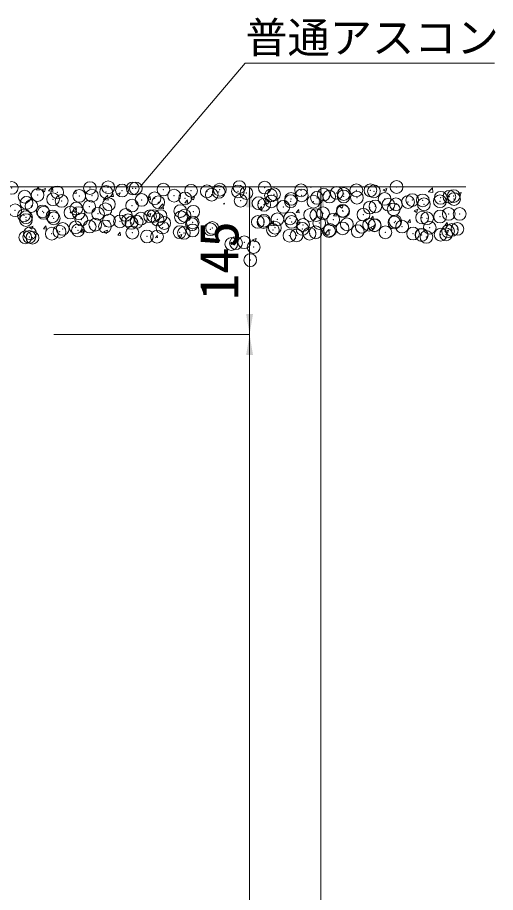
# Model space of a CAD drawing. Units: millimetres at full size; details may follow other scales. Extents: x 87398 to 114821, y -118528 to -105583.
# Drawn here: x 99921 to 100390, y -108147 to -107288 of the extents above; entities that cross this region are included whole.
import ezdxf
from ezdxf.enums import TextEntityAlignment as Align

# ---------------------------------------------------------------- set-up
doc = ezdxf.new("R2010")
doc.units = ezdxf.units.MM
doc.header["$LTSCALE"] = 25
doc.header["$PDMODE"] = 32
doc.header["$PDSIZE"] = 12.5
for name, color, linetype, lineweight in [('ハッチング', 7, 'Continuous', 5), ('基礎', 3, 'Continuous', 13), ('寸法線', 7, 'Continuous', 13), ('引出線', 4, 'Continuous', 13)]:
    doc.layers.add(name, color=color, linetype=linetype, lineweight=lineweight)
doc.styles.add('ＭＳ ゴシック', font='')
doc.styles.get('ＭＳ ゴシック').set_extended_font_data('MS Gothic')

# ---------------------------------------------------------------- blocks, each defined once
blk = doc.blocks.new('filled_arrow')
at = {"color": 0, "linetype": 'Continuous', "lineweight": -2}
blk.add_solid([(7.5, 1.25), (0, 0), (7.5, -1.25)], dxfattribs=at)

msp = doc.modelspace()

# ---------------------------------------------------------------- linework, layer by layer
at = {"layer": 'ハッチング'}
for p, q in [((99939.44, -107457.54), (99941.89, -107454.62)), ((99939.44, -107457.55), (99942.47, -107457.81)), ((99942.29, -107457.85), (99941.7, -107454.66)), ((99945.03, -107457.66), (99947.56, -107459.36)), ((99945.04, -107457.63), (99948.6, -107456.27)), ((99947.55, -107459.36), (99948.58, -107456.29)), ((99951.28, -107458.53), (99955.8, -107459.23)), ((99951.31, -107458.59), (99955.19, -107454.55)), ((99955.79, -107459.3), (99955.23, -107454.55)), ((99975.88, -107460.73), (99978.32, -107457.81)), ((99978.72, -107461.03), (99978.14, -107457.85)), ((100208.32, -107454.55), (100209.26, -107455.18)), ((100209.26, -107455.18), (100209.47, -107454.55)), ((100279.74, -107457.54), (100282.26, -107459.25)), ((100279.75, -107457.52), (100283.31, -107456.16)), ((100282.26, -107459.25), (100283.29, -107456.18)), ((100324.09, -107459.56), (100328.04, -107455.43)), ((100328.56, -107460.26), (100328, -107455.44)), ((100334.91, -107454.55), (100336.23, -107454.67)), ((100336.04, -107454.7), (100336.02, -107454.55)), ((99975.88, -107460.73), (99978.91, -107461)), ((100005.49, -107466.93), (100010.01, -107467.64)), ((100005.53, -107467), (100009.48, -107462.88)), ((100010, -107467.71), (100009.44, -107462.88)), ((100012.31, -107463.92), (100014.76, -107461)), ((100012.31, -107463.92), (100015.35, -107464.19)), ((100015.16, -107464.22), (100014.57, -107461.04)), ((100018.04, -107461.72), (100020.56, -107463.43)), ((100018.05, -107461.7), (100021.6, -107460.34)), ((100020.56, -107463.43), (100021.59, -107460.36)), ((100048.75, -107467.11), (100051.2, -107464.19)), ((100048.75, -107467.11), (100051.79, -107467.37)), ((100051.6, -107467.41), (100051.01, -107464.23)), ((100085.19, -107470.29), (100087.64, -107467.38)), ((100088.03, -107470.6), (100087.45, -107467.41)), ((100091.04, -107465.79), (100093.57, -107467.5)), ((100091.05, -107465.77), (100094.61, -107464.4)), ((100093.57, -107467.5), (100094.6, -107464.43)), ((100324.05, -107459.49), (100328.57, -107460.19)), ((100352.74, -107461.61), (100355.27, -107463.32)), ((100352.75, -107461.59), (100356.31, -107460.23)), ((100355.27, -107463.32), (100356.3, -107460.25)), ((100059.71, -107475.34), (100064.23, -107476.04)), ((100059.74, -107475.41), (100063.7, -107471.29)), ((100064.22, -107476.12), (100063.66, -107471.29)), ((100085.19, -107470.3), (100088.22, -107470.56)), ((100123.18, -107471.63), (100124.07, -107470.56)), ((100124.07, -107471.63), (100123.88, -107470.6)), ((100158.06, -107476.67), (100160.51, -107473.75)), ((100160.91, -107476.97), (100160.32, -107473.79)), ((100164.05, -107469.86), (100166.58, -107471.57)), ((100164.06, -107469.84), (100167.62, -107468.47)), ((100166.57, -107471.56), (100167.6, -107468.49)), ((100237.05, -107473.93), (100239.58, -107475.63)), ((100237.06, -107473.91), (100240.62, -107472.54)), ((100239.58, -107475.63), (100240.61, -107472.56)), ((99975.35, -107478.11), (99977.88, -107479.81)), ((99975.36, -107478.09), (99978.92, -107476.72)), ((99977.88, -107479.81), (99978.91, -107476.74)), ((100048.36, -107482.18), (100050.89, -107483.88)), ((100048.37, -107482.15), (100051.93, -107480.79)), ((100050.88, -107483.88), (100051.91, -107480.81)), ((100158.06, -107476.67), (100161.1, -107476.94)), ((100194.5, -107479.86), (100196.95, -107476.94)), ((100194.5, -107479.86), (100197.53, -107480.13)), ((100197.34, -107480.16), (100196.76, -107476.98)), ((100230.93, -107483.05), (100233.38, -107480.13)), ((100230.93, -107483.05), (100233.97, -107483.31)), ((100233.78, -107483.35), (100233.19, -107480.16)), ((100267.37, -107486.23), (100269.82, -107483.32)), ((100270.22, -107486.54), (100269.63, -107483.35)), ((100310.06, -107478), (100312.59, -107479.7)), ((100310.07, -107477.98), (100313.63, -107476.61)), ((100312.59, -107479.7), (100313.62, -107476.63)), ((99932.68, -107494.47), (99936.24, -107493.11)), ((99935.19, -107496.2), (99936.22, -107493.13)), ((99946.49, -107495.75), (99948.94, -107492.84)), ((99949.34, -107496.06), (99948.75, -107492.87)), ((100168.14, -107492.16), (100172.66, -107492.86)), ((100168.17, -107492.23), (100172.13, -107488.1)), ((100172.65, -107492.93), (100172.09, -107488.11)), ((100194.37, -107490.31), (100196.9, -107492.02)), ((100194.38, -107490.29), (100197.94, -107488.93)), ((100196.9, -107492.02), (100197.93, -107488.95)), ((100267.37, -107486.24), (100270.41, -107486.5)), ((100267.39, -107494.36), (100270.94, -107492.99)), ((100269.9, -107496.09), (100270.93, -107493.02)), ((100303.81, -107489.42), (100306.26, -107486.5)), ((100303.81, -107489.42), (100306.84, -107489.69)), ((100306.66, -107489.72), (100306.07, -107486.54)), ((100340.24, -107492.61), (100342.69, -107489.69)), ((100340.24, -107492.61), (100343.28, -107492.88)), ((100343.09, -107492.91), (100342.5, -107489.73)), ((99932.67, -107494.49), (99935.2, -107496.2)), ((99946.49, -107495.76), (99949.52, -107496.02)), ((99982.92, -107498.94), (99985.37, -107496.02)), ((99982.92, -107498.95), (99985.96, -107499.21)), ((99985.77, -107499.25), (99985.19, -107496.06)), ((100005.68, -107498.56), (100008.2, -107500.27)), ((100005.69, -107498.54), (100009.24, -107497.17)), ((100008.2, -107500.26), (100009.23, -107497.19)), ((100019.36, -107502.13), (100021.81, -107499.21)), ((100019.36, -107502.13), (100022.4, -107502.4)), ((100022.21, -107502.43), (100021.62, -107499.25)), ((100078.69, -107502.61), (100082.25, -107501.24)), ((100081.21, -107504.33), (100082.24, -107501.26)), ((100222.36, -107500.57), (100226.88, -107501.27)), ((100222.39, -107500.64), (100226.35, -107496.51)), ((100226.86, -107501.34), (100226.3, -107496.52)), ((100267.38, -107494.38), (100269.9, -107496.09)), ((100340.38, -107498.45), (100342.91, -107500.16)), ((100340.39, -107498.43), (100343.95, -107497.06)), ((100342.91, -107500.15), (100343.94, -107497.08)), ((100056.44, -107504.55), (100058.25, -107502.4)), ((100058.45, -107504.55), (100058.06, -107502.44)), ((100078.68, -107502.63), (100081.21, -107504.33)), ((100130, -107510.12), (100131.12, -107508.78)), ((100131.44, -107511.56), (100130.93, -107508.81)), ((100151.69, -107506.7), (100154.22, -107508.4)), ((100151.7, -107506.68), (100155.26, -107505.31)), ((100154.21, -107508.4), (100155.24, -107505.33))]:
    msp.add_line(p, q, dxfattribs=at)
for p in [(99915.3, -107455.68), (99992.07, -107455.84), (100009.96, -107455.02), (100034.05, -107456.11), (100037.07, -107456.17), (100138.74, -107454.8), (100163.61, -107455.32), (100292.86, -107454.77), (99928.03, -107464.27), (99940.75, -107462.59), (99959.98, -107460.06), (99981.59, -107463.5), (99993.95, -107463.28), (100007.97, -107459.69), (100023.57, -107458.2), (100064.19, -107457.32), (100074.7, -107463.24), (100091.31, -107458.46), (100106.78, -107459.01), (100111.56, -107462.38), (100118.43, -107459.61), (100119.5, -107457.34), (100137.22, -107459.13), (100145.55, -107460.75), (100169.61, -107463.08), (100172.66, -107461.9), (100199.23, -107458), (100199.78, -107463.04), (100214.73, -107465.4), (100221.5, -107462.19), (100226.9, -107464.19), (100234.22, -107460.51), (100241.03, -107464.06), (100241.12, -107461.6), (100253.45, -107457.98), (100254.02, -107465.34), (100267.2, -107458.02), (100270.66, -107458.98), (100336.21, -107465.36), (100344.71, -107464.29), (100348.93, -107463.69), (99929.85, -107470.32), (99934.7, -107473.45), (99955.93, -107466.75), (99964.32, -107468.37), (100010.66, -107471.67), (100033.44, -107473.02), (100042.74, -107467.44), (100055.46, -107465.77), (100059.1, -107469.77), (100085.48, -107465.96), (100139.98, -107468.17), (100157.46, -107470.62), (100162.99, -107472.23), (100170.18, -107468.94), (100189.07, -107468.66), (100189.42, -107466.41), (100211.4, -107469.15), (100272.17, -107473.79), (100281.14, -107466.48), (100284.89, -107472.12), (100292.24, -107471.68), (100304.13, -107469.58), (100308.25, -107467.63), (100318.63, -107467.87), (100319.68, -107471.67), (100335.37, -107468.77), (100349.31, -107466.59), (99918.71, -107477.55), (99927.38, -107482.63), (99945.83, -107478.69), (99946.62, -107480.1), (99972.94, -107479.84), (99978.7, -107475.87), (99980.97, -107480.41), (99991.42, -107474.2), (100000.06, -107480.98), (100007.35, -107476.6), (100027.18, -107482.13), (100080.73, -107478.34), (100093.42, -107479.05), (100181.78, -107474.24), (100208.13, -107482.22), (100214.11, -107482.32), (100220.85, -107480.55), (100240.09, -107478.01), (100240.5, -107478.51), (100260.43, -107481.84), (100266.58, -107474.93), (100290.06, -107476.76), (100344.09, -107481.2), (100354.81, -107481.19), (99929.23, -107487.24), (99929.42, -107484.37), (99955.31, -107483.66), (99956.54, -107485.51), (99983.66, -107486.66), (100010.77, -107487.81), (100021.48, -107488.51), (100029.38, -107487.48), (100032.82, -107489.93), (100037.89, -107488.95), (100042.1, -107485.8), (100051.1, -107483.42), (100054.3, -107483.27), (100058.48, -107486.68), (100061.34, -107483.27), (100065.01, -107490.1), (100081.42, -107484.42), (100084.86, -107482.87), (100092.13, -107491.24), (100092.9, -107489.49), (100156.81, -107488.98), (100162.37, -107489.14), (100162.77, -107487.86), (100176.05, -107486.45), (100188.46, -107485.57), (100189.89, -107489), (100217.01, -107490.15), (100230.8, -107486.93), (100244.13, -107491.29), (100290.77, -107489.62), (100291.62, -107488.59), (100318.01, -107484.78), (100322.85, -107485.4), (100335.57, -107483.72), (99962.22, -107498.68), (99965.34, -107495.91), (99978.06, -107494.24), (99980.35, -107497.32), (99991.85, -107493.59), (99997.3, -107491.7), (100006.74, -107493.51), (100033.65, -107499.66), (100063.27, -107494.58), (100080.05, -107499.08), (100084.25, -107499.78), (100092.77, -107497.41), (100110.33, -107496.21), (100112.01, -107494.88), (100171.55, -107497.1), (100173.48, -107494.68), (100200.6, -107495.83), (100201.18, -107492.01), (100213.5, -107499.23), (100226.73, -107498.05), (100227.72, -107496.97), (100239.88, -107495.42), (100254.84, -107498.12), (100258.81, -107493.83), (100265.96, -107491.84), (100271.24, -107492.44), (100271.53, -107492.15), (100281.96, -107499.26), (100298.36, -107493.59), (100325.48, -107494.73), (100343.47, -107498.11), (100347.21, -107496.9), (100352.6, -107495.88), (99928.61, -107504.15), (99932.6, -107503.76), (99933.26, -107500.13), (99935.72, -107504.51), (99954.69, -107500.57), (100047.97, -107503.31), (100057.86, -107503.59), (100187.84, -107502.48), (100194.77, -107502.26), (100207.49, -107500.58), (100309.07, -107500.41), (100317.39, -107501.69), (100317.59, -107501.98), (100322.2, -107503.76), (100336.19, -107501.56), (100341.44, -107501.22), (100130.73, -107510.69), (100135.37, -107509.86), (100143.45, -107509.01), (100152.67, -107513.68), (100149.32, -107526.52)]:
    msp.add_point(p, dxfattribs=at)
at = {"layer": '基礎'}
msp.add_line((99896.7, -107454.55), (100360.85, -107454.55), dxfattribs=at)
at = {"layer": '寸法線'}
for p, q in [((100148.71, -107454.55), (100148.71, -107599.55)), ((100218.71, -107454.55), (100218.71, -109049.55)), ((99956.7, -107599.55), (100148.71, -107599.55)), ((99956.7, -107599.55), (100148.71, -107599.55)), ((100148.71, -107599.55), (100148.71, -109049.55))]:
    msp.add_line(p, q, dxfattribs=at)
at = {"layer": '引出線', "lineweight": 9}
msp.add_lwpolyline([(100041.39, -107454.55), (100144.51, -107333.12), (100388.81, -107333.12)], dxfattribs=at)

# ---------------------------------------------------------------- block references
at = {"layer": '寸法線', "xscale": 2.67, "yscale": 2.67}
for p, rotation in [((100148.71, -107454.55), 270), ((100218.71, -107454.55), 270), ((100148.71, -107599.55), 90), ((100148.71, -107599.55), 270)]:
    msp.add_blockref('filled_arrow', p, dxfattribs=dict(at, rotation=rotation))
at = {"layer": '引出線', "lineweight": 9, "xscale": 0.133, "yscale": 0.133, "rotation": 49.7}
msp.add_blockref('filled_arrow', (100041.39, -107454.55), dxfattribs=at)

# ---------------------------------------------------------------- texts
at = {"layer": '寸法線', "style": 'ＭＳ ゴシック'}
msp.add_text('145', height=37.98, rotation=90, dxfattribs=at).set_placement((100118.71, -107527.05), align=Align.MIDDLE_CENTER)
at = {"layer": '引出線', "style": 'ＭＳ ゴシック'}
msp.add_text('普通アスコン', height=30.38, dxfattribs=at).set_placement((100144.51, -107292.93), align=Align.TOP_LEFT)

doc.saveas('drawing.dxf')
